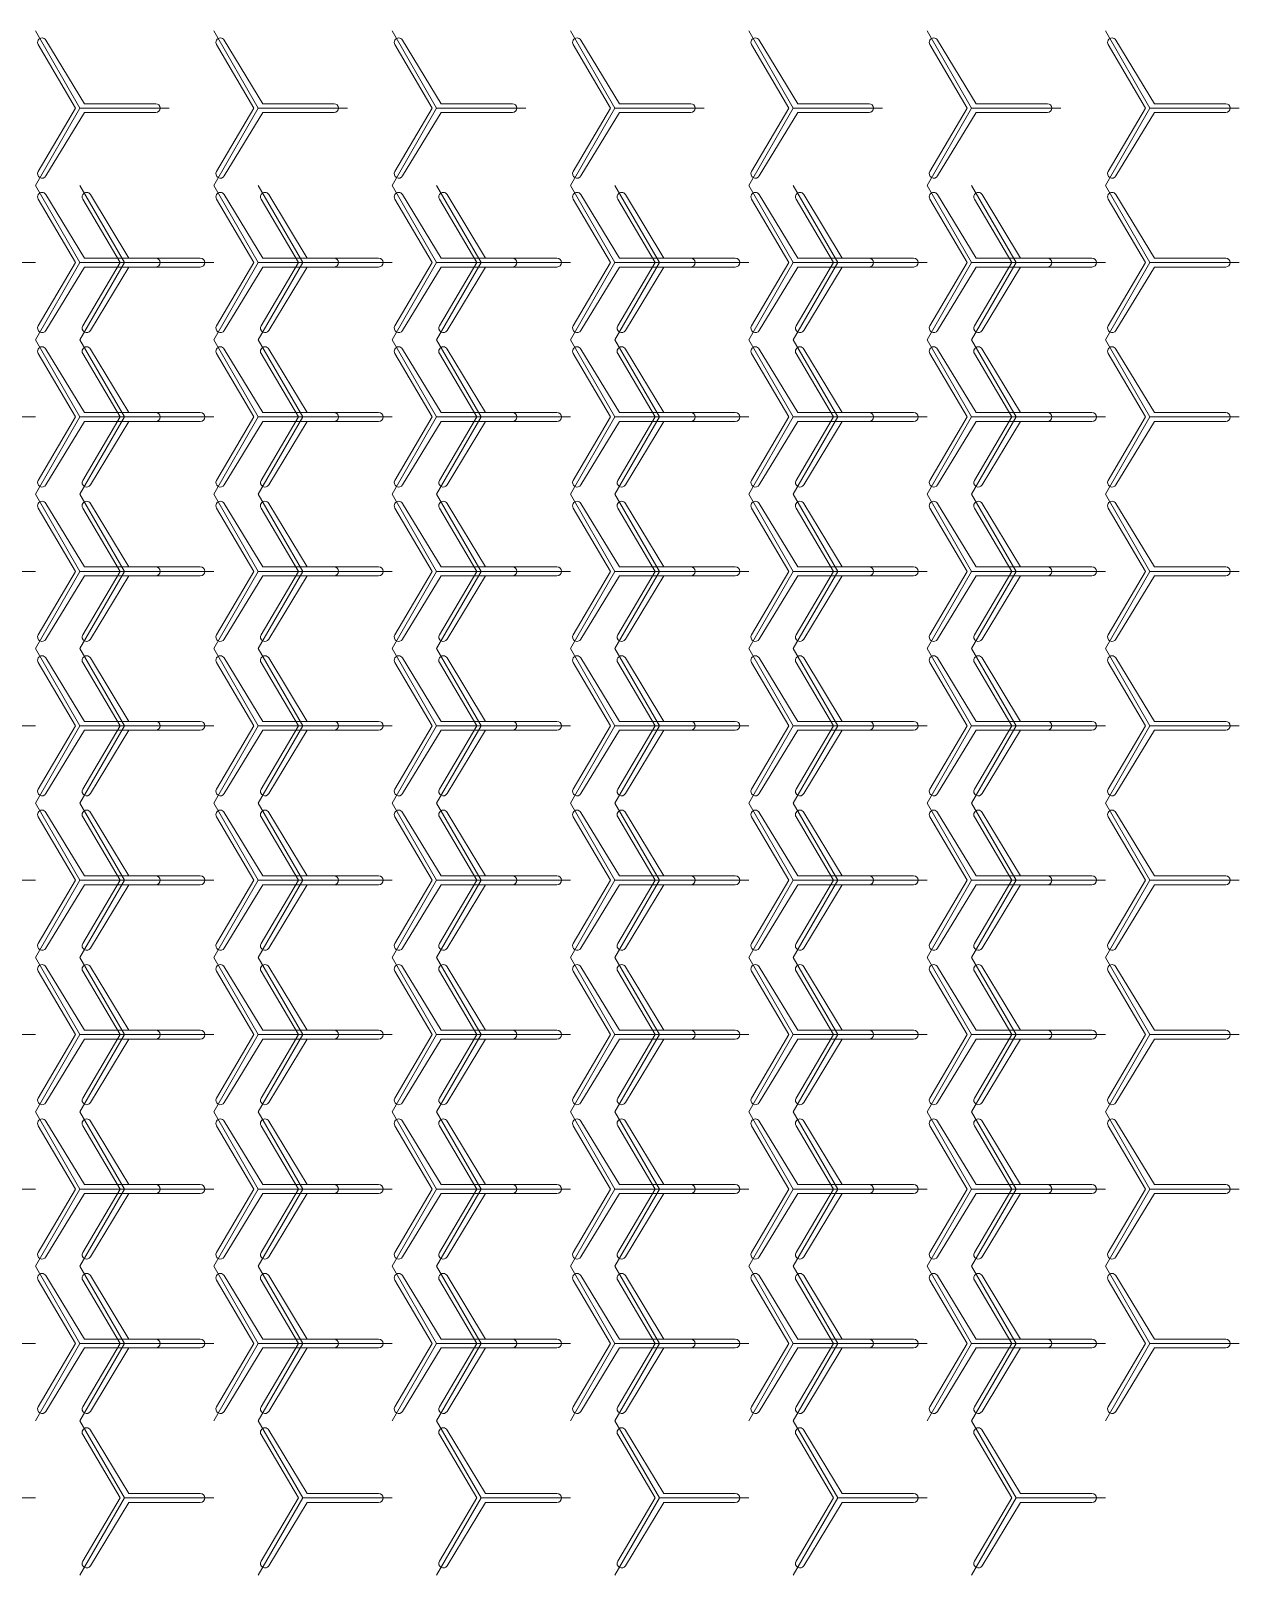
# Model space of a CAD drawing. Header units: metres. Extents: x 0 to 320, y 0 to 183.
# Drawn here: x 184.5 to 320, y 10 to 183.2 of the extents above; entities that cross this region are included whole.
import ezdxf

# ---------------------------------------------------------------- set-up
doc = ezdxf.new("R2010")
doc.units = ezdxf.units.M
doc.layers.add('TOP', color=1, linetype='Continuous', lineweight=0)

msp = doc.modelspace()

# ---------------------------------------------------------------- linework, layer by layer
at = {"layer": 'TOP'}
for p, q in [((190, 174.54), (185, 183.21)), ((190.5, 175.04), (186.18, 182.16)), ((210, 174.54), (205, 183.21)), ((210.5, 175.04), (206.18, 182.16)), ((230, 174.54), (225, 183.21)), ((230.5, 175.04), (226.18, 182.16)), ((250, 174.54), (245, 183.21)), ((250.5, 175.04), (246.18, 182.16)), ((270, 174.54), (265, 183.21)), ((270.5, 175.04), (266.18, 182.16)), ((290, 174.54), (285, 183.21)), ((290.5, 175.04), (286.18, 182.16)), ((310, 174.54), (305, 183.21)), ((310.5, 175.04), (306.18, 182.16)), ((185.32, 181.66), (189.5, 174.54)), ((205.32, 181.66), (209.5, 174.54)), ((225.32, 181.66), (229.5, 174.54)), ((245.32, 181.66), (249.5, 174.54)), ((265.32, 181.66), (269.5, 174.54)), ((285.32, 181.66), (289.5, 174.54)), ((305.32, 181.66), (309.5, 174.54)), ((198.5, 175.04), (190.5, 175.04)), ((218.5, 175.04), (210.5, 175.04)), ((238.5, 175.04), (230.5, 175.04)), ((258.5, 175.04), (250.5, 175.04)), ((278.5, 175.04), (270.5, 175.04)), ((298.5, 175.04), (290.5, 175.04)), ((318.5, 175.04), (310.5, 175.04)), ((190, 174.54), (185, 165.88)), ((189.5, 174.54), (185.32, 167.43)), ((186.18, 166.93), (190.5, 174.04)), ((190, 174.54), (200, 174.54)), ((190.5, 174.04), (198.5, 174.04)), ((210, 174.54), (205, 165.88)), ((209.5, 174.54), (205.32, 167.43)), ((206.18, 166.93), (210.5, 174.04)), ((210, 174.54), (220, 174.54)), ((210.5, 174.04), (218.5, 174.04)), ((230, 174.54), (225, 165.88)), ((229.5, 174.54), (225.32, 167.43)), ((226.18, 166.93), (230.5, 174.04)), ((230, 174.54), (240, 174.54)), ((230.5, 174.04), (238.5, 174.04)), ((250, 174.54), (245, 165.88)), ((249.5, 174.54), (245.32, 167.43)), ((246.18, 166.93), (250.5, 174.04)), ((250, 174.54), (260, 174.54)), ((250.5, 174.04), (258.5, 174.04)), ((270, 174.54), (265, 165.88)), ((269.5, 174.54), (265.32, 167.43)), ((266.18, 166.93), (270.5, 174.04)), ((270, 174.54), (280, 174.54)), ((270.5, 174.04), (278.5, 174.04)), ((290, 174.54), (285, 165.88)), ((289.5, 174.54), (285.32, 167.43)), ((286.18, 166.93), (290.5, 174.04)), ((290, 174.54), (300, 174.54)), ((290.5, 174.04), (298.5, 174.04)), ((310, 174.54), (305, 165.88)), ((309.5, 174.54), (305.32, 167.43)), ((306.18, 166.93), (310.5, 174.04)), ((310, 174.54), (320, 174.54)), ((310.5, 174.04), (318.5, 174.04)), ((190, 157.22), (185, 165.88)), ((190.5, 157.72), (186.18, 164.84)), ((195, 157.22), (190, 165.88)), ((195.5, 157.72), (191.18, 164.84)), ((210, 157.22), (205, 165.88)), ((210.5, 157.72), (206.18, 164.84)), ((215, 157.22), (210, 165.88)), ((215.5, 157.72), (211.18, 164.84)), ((230, 157.22), (225, 165.88)), ((230.5, 157.72), (226.18, 164.84)), ((235, 157.22), (230, 165.88)), ((235.5, 157.72), (231.18, 164.84)), ((250, 157.22), (245, 165.88)), ((250.5, 157.72), (246.18, 164.84)), ((255, 157.22), (250, 165.88)), ((255.5, 157.72), (251.18, 164.84)), ((270, 157.22), (265, 165.88)), ((270.5, 157.72), (266.18, 164.84)), ((275, 157.22), (270, 165.88)), ((275.5, 157.72), (271.18, 164.84)), ((290, 157.22), (285, 165.88)), ((290.5, 157.72), (286.18, 164.84)), ((295, 157.22), (290, 165.88)), ((295.5, 157.72), (291.18, 164.84)), ((310, 157.22), (305, 165.88)), ((310.5, 157.72), (306.18, 164.84)), ((185.32, 164.34), (189.5, 157.22)), ((190.32, 164.34), (194.5, 157.22)), ((205.32, 164.34), (209.5, 157.22)), ((210.32, 164.34), (214.5, 157.22)), ((225.32, 164.34), (229.5, 157.22)), ((230.32, 164.34), (234.5, 157.22)), ((245.32, 164.34), (249.5, 157.22)), ((250.32, 164.34), (254.5, 157.22)), ((265.32, 164.34), (269.5, 157.22)), ((270.32, 164.34), (274.5, 157.22)), ((285.32, 164.34), (289.5, 157.22)), ((290.32, 164.34), (294.5, 157.22)), ((305.32, 164.34), (309.5, 157.22)), ((198.5, 157.72), (190.5, 157.72)), ((203.5, 157.72), (195.5, 157.72)), ((218.5, 157.72), (210.5, 157.72)), ((223.5, 157.72), (215.5, 157.72)), ((238.5, 157.72), (230.5, 157.72)), ((243.5, 157.72), (235.5, 157.72)), ((258.5, 157.72), (250.5, 157.72)), ((263.5, 157.72), (255.5, 157.72)), ((278.5, 157.72), (270.5, 157.72)), ((283.5, 157.72), (275.5, 157.72)), ((298.5, 157.72), (290.5, 157.72)), ((303.5, 157.72), (295.5, 157.72)), ((318.5, 157.72), (310.5, 157.72)), ((175, 157.22), (185, 157.22)), ((190, 157.22), (185, 148.56)), ((189.5, 157.22), (185.32, 150.11)), ((186.18, 149.61), (190.5, 156.72)), ((190, 157.22), (200, 157.22)), ((195, 157.22), (190, 148.56)), ((194.5, 157.22), (190.32, 150.11)), ((190.5, 156.72), (198.5, 156.72)), ((191.18, 149.61), (195.5, 156.72)), ((195, 157.22), (205, 157.22)), ((195.5, 156.72), (203.5, 156.72)), ((210, 157.22), (205, 148.56)), ((209.5, 157.22), (205.32, 150.11)), ((206.18, 149.61), (210.5, 156.72)), ((210, 157.22), (220, 157.22)), ((215, 157.22), (210, 148.56)), ((214.5, 157.22), (210.32, 150.11)), ((210.5, 156.72), (218.5, 156.72)), ((211.18, 149.61), (215.5, 156.72)), ((215, 157.22), (225, 157.22)), ((215.5, 156.72), (223.5, 156.72)), ((230, 157.22), (225, 148.56)), ((229.5, 157.22), (225.32, 150.11)), ((226.18, 149.61), (230.5, 156.72)), ((230, 157.22), (240, 157.22)), ((235, 157.22), (230, 148.56)), ((234.5, 157.22), (230.32, 150.11)), ((230.5, 156.72), (238.5, 156.72)), ((231.18, 149.61), (235.5, 156.72)), ((235, 157.22), (245, 157.22)), ((235.5, 156.72), (243.5, 156.72)), ((250, 157.22), (245, 148.56)), ((249.5, 157.22), (245.32, 150.11)), ((246.18, 149.61), (250.5, 156.72)), ((250, 157.22), (260, 157.22)), ((255, 157.22), (250, 148.56)), ((254.5, 157.22), (250.32, 150.11)), ((250.5, 156.72), (258.5, 156.72)), ((251.18, 149.61), (255.5, 156.72)), ((255, 157.22), (265, 157.22)), ((255.5, 156.72), (263.5, 156.72)), ((270, 157.22), (265, 148.56)), ((269.5, 157.22), (265.32, 150.11)), ((266.18, 149.61), (270.5, 156.72)), ((270, 157.22), (280, 157.22)), ((275, 157.22), (270, 148.56)), ((274.5, 157.22), (270.32, 150.11)), ((270.5, 156.72), (278.5, 156.72)), ((271.18, 149.61), (275.5, 156.72)), ((275, 157.22), (285, 157.22)), ((275.5, 156.72), (283.5, 156.72)), ((290, 157.22), (285, 148.56)), ((289.5, 157.22), (285.32, 150.11)), ((286.18, 149.61), (290.5, 156.72)), ((290, 157.22), (300, 157.22)), ((295, 157.22), (290, 148.56)), ((294.5, 157.22), (290.32, 150.11)), ((290.5, 156.72), (298.5, 156.72)), ((291.18, 149.61), (295.5, 156.72)), ((295, 157.22), (305, 157.22)), ((295.5, 156.72), (303.5, 156.72)), ((310, 157.22), (305, 148.56)), ((309.5, 157.22), (305.32, 150.11)), ((306.18, 149.61), (310.5, 156.72)), ((310, 157.22), (320, 157.22)), ((310.5, 156.72), (318.5, 156.72)), ((190, 139.9), (185, 148.56)), ((190.5, 140.4), (186.18, 147.52)), ((195, 139.9), (190, 148.56)), ((195.5, 140.4), (191.18, 147.52)), ((210, 139.9), (205, 148.56)), ((210.5, 140.4), (206.18, 147.52)), ((215, 139.9), (210, 148.56)), ((215.5, 140.4), (211.18, 147.52)), ((230, 139.9), (225, 148.56)), ((230.5, 140.4), (226.18, 147.52)), ((235, 139.9), (230, 148.56)), ((235.5, 140.4), (231.18, 147.52)), ((250, 139.9), (245, 148.56)), ((250.5, 140.4), (246.18, 147.52)), ((255, 139.9), (250, 148.56)), ((255.5, 140.4), (251.18, 147.52)), ((270, 139.9), (265, 148.56)), ((270.5, 140.4), (266.18, 147.52)), ((275, 139.9), (270, 148.56)), ((275.5, 140.4), (271.18, 147.52)), ((290, 139.9), (285, 148.56)), ((290.5, 140.4), (286.18, 147.52)), ((295, 139.9), (290, 148.56)), ((295.5, 140.4), (291.18, 147.52)), ((310, 139.9), (305, 148.56)), ((310.5, 140.4), (306.18, 147.52)), ((185.32, 147.02), (189.5, 139.9)), ((190.32, 147.02), (194.5, 139.9)), ((205.32, 147.02), (209.5, 139.9)), ((210.32, 147.02), (214.5, 139.9)), ((225.32, 147.02), (229.5, 139.9)), ((230.32, 147.02), (234.5, 139.9)), ((245.32, 147.02), (249.5, 139.9)), ((250.32, 147.02), (254.5, 139.9)), ((265.32, 147.02), (269.5, 139.9)), ((270.32, 147.02), (274.5, 139.9)), ((285.32, 147.02), (289.5, 139.9)), ((290.32, 147.02), (294.5, 139.9)), ((305.32, 147.02), (309.5, 139.9)), ((198.5, 140.4), (190.5, 140.4)), ((203.5, 140.4), (195.5, 140.4)), ((218.5, 140.4), (210.5, 140.4)), ((223.5, 140.4), (215.5, 140.4)), ((238.5, 140.4), (230.5, 140.4)), ((243.5, 140.4), (235.5, 140.4)), ((258.5, 140.4), (250.5, 140.4)), ((263.5, 140.4), (255.5, 140.4)), ((278.5, 140.4), (270.5, 140.4)), ((283.5, 140.4), (275.5, 140.4)), ((298.5, 140.4), (290.5, 140.4)), ((303.5, 140.4), (295.5, 140.4)), ((318.5, 140.4), (310.5, 140.4)), ((175, 139.9), (185, 139.9)), ((190, 139.9), (185, 131.24)), ((189.5, 139.9), (185.32, 132.79)), ((186.18, 132.29), (190.5, 139.4)), ((190, 139.9), (200, 139.9)), ((195, 139.9), (190, 131.24)), ((194.5, 139.9), (190.32, 132.79)), ((190.5, 139.4), (198.5, 139.4)), ((191.18, 132.29), (195.5, 139.4)), ((195, 139.9), (205, 139.9)), ((195.5, 139.4), (203.5, 139.4)), ((210, 139.9), (205, 131.24)), ((209.5, 139.9), (205.32, 132.79)), ((206.18, 132.29), (210.5, 139.4)), ((210, 139.9), (220, 139.9)), ((215, 139.9), (210, 131.24)), ((214.5, 139.9), (210.32, 132.79)), ((210.5, 139.4), (218.5, 139.4)), ((211.18, 132.29), (215.5, 139.4)), ((215, 139.9), (225, 139.9)), ((215.5, 139.4), (223.5, 139.4)), ((230, 139.9), (225, 131.24)), ((229.5, 139.9), (225.32, 132.79)), ((226.18, 132.29), (230.5, 139.4)), ((230, 139.9), (240, 139.9)), ((235, 139.9), (230, 131.24)), ((234.5, 139.9), (230.32, 132.79)), ((230.5, 139.4), (238.5, 139.4)), ((231.18, 132.29), (235.5, 139.4)), ((235, 139.9), (245, 139.9)), ((235.5, 139.4), (243.5, 139.4)), ((250, 139.9), (245, 131.24)), ((249.5, 139.9), (245.32, 132.79)), ((246.18, 132.29), (250.5, 139.4)), ((250, 139.9), (260, 139.9)), ((255, 139.9), (250, 131.24)), ((254.5, 139.9), (250.32, 132.79)), ((250.5, 139.4), (258.5, 139.4)), ((251.18, 132.29), (255.5, 139.4)), ((255, 139.9), (265, 139.9)), ((255.5, 139.4), (263.5, 139.4)), ((270, 139.9), (265, 131.24)), ((269.5, 139.9), (265.32, 132.79)), ((266.18, 132.29), (270.5, 139.4)), ((270, 139.9), (280, 139.9)), ((275, 139.9), (270, 131.24)), ((274.5, 139.9), (270.32, 132.79)), ((270.5, 139.4), (278.5, 139.4)), ((271.18, 132.29), (275.5, 139.4)), ((275, 139.9), (285, 139.9)), ((275.5, 139.4), (283.5, 139.4)), ((290, 139.9), (285, 131.24)), ((289.5, 139.9), (285.32, 132.79)), ((286.18, 132.29), (290.5, 139.4)), ((290, 139.9), (300, 139.9)), ((295, 139.9), (290, 131.24)), ((294.5, 139.9), (290.32, 132.79)), ((290.5, 139.4), (298.5, 139.4)), ((291.18, 132.29), (295.5, 139.4)), ((295, 139.9), (305, 139.9)), ((295.5, 139.4), (303.5, 139.4)), ((310, 139.9), (305, 131.24)), ((309.5, 139.9), (305.32, 132.79)), ((306.18, 132.29), (310.5, 139.4)), ((310, 139.9), (320, 139.9)), ((310.5, 139.4), (318.5, 139.4)), ((190, 122.58), (185, 131.24)), ((190.5, 123.08), (186.18, 130.19)), ((195, 122.58), (190, 131.24)), ((195.5, 123.08), (191.18, 130.19)), ((210, 122.58), (205, 131.24)), ((210.5, 123.08), (206.18, 130.19)), ((215, 122.58), (210, 131.24)), ((215.5, 123.08), (211.18, 130.19)), ((230, 122.58), (225, 131.24)), ((230.5, 123.08), (226.18, 130.19)), ((235, 122.58), (230, 131.24)), ((235.5, 123.08), (231.18, 130.19)), ((250, 122.58), (245, 131.24)), ((250.5, 123.08), (246.18, 130.19)), ((255, 122.58), (250, 131.24)), ((255.5, 123.08), (251.18, 130.19)), ((270, 122.58), (265, 131.24)), ((270.5, 123.08), (266.18, 130.19)), ((275, 122.58), (270, 131.24)), ((275.5, 123.08), (271.18, 130.19)), ((290, 122.58), (285, 131.24)), ((290.5, 123.08), (286.18, 130.19)), ((295, 122.58), (290, 131.24)), ((295.5, 123.08), (291.18, 130.19)), ((310, 122.58), (305, 131.24)), ((310.5, 123.08), (306.18, 130.19)), ((185.32, 129.69), (189.5, 122.58)), ((190.32, 129.69), (194.5, 122.58)), ((205.32, 129.69), (209.5, 122.58)), ((210.32, 129.69), (214.5, 122.58)), ((225.32, 129.69), (229.5, 122.58)), ((230.32, 129.69), (234.5, 122.58)), ((245.32, 129.69), (249.5, 122.58)), ((250.32, 129.69), (254.5, 122.58)), ((265.32, 129.69), (269.5, 122.58)), ((270.32, 129.69), (274.5, 122.58)), ((285.32, 129.69), (289.5, 122.58)), ((290.32, 129.69), (294.5, 122.58)), ((305.32, 129.69), (309.5, 122.58)), ((198.5, 123.08), (190.5, 123.08)), ((203.5, 123.08), (195.5, 123.08)), ((218.5, 123.08), (210.5, 123.08)), ((223.5, 123.08), (215.5, 123.08)), ((238.5, 123.08), (230.5, 123.08)), ((243.5, 123.08), (235.5, 123.08)), ((258.5, 123.08), (250.5, 123.08)), ((263.5, 123.08), (255.5, 123.08)), ((278.5, 123.08), (270.5, 123.08)), ((283.5, 123.08), (275.5, 123.08)), ((298.5, 123.08), (290.5, 123.08)), ((303.5, 123.08), (295.5, 123.08)), ((318.5, 123.08), (310.5, 123.08)), ((175, 122.58), (185, 122.58)), ((190, 122.58), (185, 113.92)), ((189.5, 122.58), (185.32, 115.47)), ((186.18, 114.97), (190.5, 122.08)), ((190, 122.58), (200, 122.58)), ((195, 122.58), (190, 113.92)), ((194.5, 122.58), (190.32, 115.47)), ((190.5, 122.08), (198.5, 122.08)), ((191.18, 114.97), (195.5, 122.08)), ((195, 122.58), (205, 122.58)), ((195.5, 122.08), (203.5, 122.08)), ((210, 122.58), (205, 113.92)), ((209.5, 122.58), (205.32, 115.47)), ((206.18, 114.97), (210.5, 122.08)), ((210, 122.58), (220, 122.58)), ((215, 122.58), (210, 113.92)), ((214.5, 122.58), (210.32, 115.47)), ((210.5, 122.08), (218.5, 122.08)), ((211.18, 114.97), (215.5, 122.08)), ((215, 122.58), (225, 122.58)), ((215.5, 122.08), (223.5, 122.08)), ((230, 122.58), (225, 113.92)), ((229.5, 122.58), (225.32, 115.47)), ((226.18, 114.97), (230.5, 122.08)), ((230, 122.58), (240, 122.58)), ((235, 122.58), (230, 113.92)), ((234.5, 122.58), (230.32, 115.47)), ((230.5, 122.08), (238.5, 122.08)), ((231.18, 114.97), (235.5, 122.08)), ((235, 122.58), (245, 122.58)), ((235.5, 122.08), (243.5, 122.08)), ((250, 122.58), (245, 113.92)), ((249.5, 122.58), (245.32, 115.47)), ((246.18, 114.97), (250.5, 122.08)), ((250, 122.58), (260, 122.58)), ((255, 122.58), (250, 113.92)), ((254.5, 122.58), (250.32, 115.47)), ((250.5, 122.08), (258.5, 122.08)), ((251.18, 114.97), (255.5, 122.08)), ((255, 122.58), (265, 122.58)), ((255.5, 122.08), (263.5, 122.08)), ((270, 122.58), (265, 113.92)), ((269.5, 122.58), (265.32, 115.47)), ((266.18, 114.97), (270.5, 122.08)), ((270, 122.58), (280, 122.58)), ((275, 122.58), (270, 113.92)), ((274.5, 122.58), (270.32, 115.47)), ((270.5, 122.08), (278.5, 122.08)), ((271.18, 114.97), (275.5, 122.08)), ((275, 122.58), (285, 122.58)), ((275.5, 122.08), (283.5, 122.08)), ((290, 122.58), (285, 113.92)), ((289.5, 122.58), (285.32, 115.47)), ((286.18, 114.97), (290.5, 122.08)), ((290, 122.58), (300, 122.58)), ((295, 122.58), (290, 113.92)), ((294.5, 122.58), (290.32, 115.47)), ((290.5, 122.08), (298.5, 122.08)), ((291.18, 114.97), (295.5, 122.08)), ((295, 122.58), (305, 122.58)), ((295.5, 122.08), (303.5, 122.08)), ((310, 122.58), (305, 113.92)), ((309.5, 122.58), (305.32, 115.47)), ((306.18, 114.97), (310.5, 122.08)), ((310, 122.58), (320, 122.58)), ((310.5, 122.08), (318.5, 122.08)), ((190, 105.26), (185, 113.92)), ((190.5, 105.76), (186.18, 112.87)), ((195, 105.26), (190, 113.92)), ((195.5, 105.76), (191.18, 112.87)), ((210, 105.26), (205, 113.92)), ((210.5, 105.76), (206.18, 112.87)), ((215, 105.26), (210, 113.92)), ((215.5, 105.76), (211.18, 112.87)), ((230, 105.26), (225, 113.92)), ((230.5, 105.76), (226.18, 112.87)), ((235, 105.26), (230, 113.92)), ((235.5, 105.76), (231.18, 112.87)), ((250, 105.26), (245, 113.92)), ((250.5, 105.76), (246.18, 112.87)), ((255, 105.26), (250, 113.92)), ((255.5, 105.76), (251.18, 112.87)), ((270, 105.26), (265, 113.92)), ((270.5, 105.76), (266.18, 112.87)), ((275, 105.26), (270, 113.92)), ((275.5, 105.76), (271.18, 112.87)), ((290, 105.26), (285, 113.92)), ((290.5, 105.76), (286.18, 112.87)), ((295, 105.26), (290, 113.92)), ((295.5, 105.76), (291.18, 112.87)), ((310, 105.26), (305, 113.92)), ((310.5, 105.76), (306.18, 112.87)), ((185.32, 112.37), (189.5, 105.26)), ((190.32, 112.37), (194.5, 105.26)), ((205.32, 112.37), (209.5, 105.26)), ((210.32, 112.37), (214.5, 105.26)), ((225.32, 112.37), (229.5, 105.26)), ((230.32, 112.37), (234.5, 105.26)), ((245.32, 112.37), (249.5, 105.26)), ((250.32, 112.37), (254.5, 105.26)), ((265.32, 112.37), (269.5, 105.26)), ((270.32, 112.37), (274.5, 105.26)), ((285.32, 112.37), (289.5, 105.26)), ((290.32, 112.37), (294.5, 105.26)), ((305.32, 112.37), (309.5, 105.26)), ((198.5, 105.76), (190.5, 105.76)), ((203.5, 105.76), (195.5, 105.76)), ((218.5, 105.76), (210.5, 105.76)), ((223.5, 105.76), (215.5, 105.76)), ((238.5, 105.76), (230.5, 105.76)), ((243.5, 105.76), (235.5, 105.76)), ((258.5, 105.76), (250.5, 105.76)), ((263.5, 105.76), (255.5, 105.76)), ((278.5, 105.76), (270.5, 105.76)), ((283.5, 105.76), (275.5, 105.76)), ((298.5, 105.76), (290.5, 105.76)), ((303.5, 105.76), (295.5, 105.76)), ((318.5, 105.76), (310.5, 105.76)), ((175, 105.26), (185, 105.26)), ((190, 105.26), (185, 96.6)), ((189.5, 105.26), (185.32, 98.15)), ((186.18, 97.65), (190.5, 104.76)), ((190, 105.26), (200, 105.26)), ((195, 105.26), (190, 96.6)), ((194.5, 105.26), (190.32, 98.15)), ((190.5, 104.76), (198.5, 104.76)), ((191.18, 97.65), (195.5, 104.76)), ((195, 105.26), (205, 105.26)), ((195.5, 104.76), (203.5, 104.76)), ((210, 105.26), (205, 96.6)), ((209.5, 105.26), (205.32, 98.15)), ((206.18, 97.65), (210.5, 104.76)), ((210, 105.26), (220, 105.26)), ((215, 105.26), (210, 96.6)), ((214.5, 105.26), (210.32, 98.15)), ((210.5, 104.76), (218.5, 104.76)), ((211.18, 97.65), (215.5, 104.76)), ((215, 105.26), (225, 105.26)), ((215.5, 104.76), (223.5, 104.76)), ((230, 105.26), (225, 96.6)), ((229.5, 105.26), (225.32, 98.15)), ((226.18, 97.65), (230.5, 104.76)), ((230, 105.26), (240, 105.26)), ((235, 105.26), (230, 96.6)), ((234.5, 105.26), (230.32, 98.15)), ((230.5, 104.76), (238.5, 104.76)), ((231.18, 97.65), (235.5, 104.76)), ((235, 105.26), (245, 105.26)), ((235.5, 104.76), (243.5, 104.76)), ((250, 105.26), (245, 96.6)), ((249.5, 105.26), (245.32, 98.15)), ((246.18, 97.65), (250.5, 104.76)), ((250, 105.26), (260, 105.26)), ((255, 105.26), (250, 96.6)), ((254.5, 105.26), (250.32, 98.15)), ((250.5, 104.76), (258.5, 104.76)), ((251.18, 97.65), (255.5, 104.76)), ((255, 105.26), (265, 105.26)), ((255.5, 104.76), (263.5, 104.76)), ((270, 105.26), (265, 96.6)), ((269.5, 105.26), (265.32, 98.15)), ((266.18, 97.65), (270.5, 104.76)), ((270, 105.26), (280, 105.26)), ((275, 105.26), (270, 96.6)), ((274.5, 105.26), (270.32, 98.15)), ((270.5, 104.76), (278.5, 104.76)), ((271.18, 97.65), (275.5, 104.76)), ((275, 105.26), (285, 105.26)), ((275.5, 104.76), (283.5, 104.76)), ((290, 105.26), (285, 96.6)), ((289.5, 105.26), (285.32, 98.15)), ((286.18, 97.65), (290.5, 104.76)), ((290, 105.26), (300, 105.26)), ((295, 105.26), (290, 96.6)), ((294.5, 105.26), (290.32, 98.15)), ((290.5, 104.76), (298.5, 104.76)), ((291.18, 97.65), (295.5, 104.76)), ((295, 105.26), (305, 105.26)), ((295.5, 104.76), (303.5, 104.76)), ((310, 105.26), (305, 96.6)), ((309.5, 105.26), (305.32, 98.15)), ((306.18, 97.65), (310.5, 104.76)), ((310, 105.26), (320, 105.26)), ((310.5, 104.76), (318.5, 104.76)), ((190, 87.94), (185, 96.6)), ((190.5, 88.44), (186.18, 95.55)), ((195, 87.94), (190, 96.6)), ((195.5, 88.44), (191.18, 95.55)), ((210, 87.94), (205, 96.6)), ((210.5, 88.44), (206.18, 95.55)), ((215, 87.94), (210, 96.6)), ((215.5, 88.44), (211.18, 95.55)), ((230, 87.94), (225, 96.6)), ((230.5, 88.44), (226.18, 95.55)), ((235, 87.94), (230, 96.6)), ((235.5, 88.44), (231.18, 95.55)), ((250, 87.94), (245, 96.6)), ((250.5, 88.44), (246.18, 95.55)), ((255, 87.94), (250, 96.6)), ((255.5, 88.44), (251.18, 95.55)), ((270, 87.94), (265, 96.6)), ((270.5, 88.44), (266.18, 95.55)), ((275, 87.94), (270, 96.6)), ((275.5, 88.44), (271.18, 95.55)), ((290, 87.94), (285, 96.6)), ((290.5, 88.44), (286.18, 95.55)), ((295, 87.94), (290, 96.6)), ((295.5, 88.44), (291.18, 95.55)), ((310, 87.94), (305, 96.6)), ((310.5, 88.44), (306.18, 95.55)), ((185.32, 95.05), (189.5, 87.94)), ((190.32, 95.05), (194.5, 87.94)), ((205.32, 95.05), (209.5, 87.94)), ((210.32, 95.05), (214.5, 87.94)), ((225.32, 95.05), (229.5, 87.94)), ((230.32, 95.05), (234.5, 87.94)), ((245.32, 95.05), (249.5, 87.94)), ((250.32, 95.05), (254.5, 87.94)), ((265.32, 95.05), (269.5, 87.94)), ((270.32, 95.05), (274.5, 87.94)), ((285.32, 95.05), (289.5, 87.94)), ((290.32, 95.05), (294.5, 87.94)), ((305.32, 95.05), (309.5, 87.94)), ((198.5, 88.44), (190.5, 88.44)), ((203.5, 88.44), (195.5, 88.44)), ((218.5, 88.44), (210.5, 88.44)), ((223.5, 88.44), (215.5, 88.44)), ((238.5, 88.44), (230.5, 88.44)), ((243.5, 88.44), (235.5, 88.44)), ((258.5, 88.44), (250.5, 88.44)), ((263.5, 88.44), (255.5, 88.44)), ((278.5, 88.44), (270.5, 88.44)), ((283.5, 88.44), (275.5, 88.44)), ((298.5, 88.44), (290.5, 88.44)), ((303.5, 88.44), (295.5, 88.44)), ((318.5, 88.44), (310.5, 88.44)), ((175, 87.94), (185, 87.94)), ((190, 87.94), (185, 79.28)), ((189.5, 87.94), (185.32, 80.83)), ((186.18, 80.33), (190.5, 87.44)), ((190, 87.94), (200, 87.94)), ((195, 87.94), (190, 79.28)), ((194.5, 87.94), (190.32, 80.83)), ((190.5, 87.44), (198.5, 87.44)), ((191.18, 80.33), (195.5, 87.44)), ((195, 87.94), (205, 87.94)), ((195.5, 87.44), (203.5, 87.44)), ((210, 87.94), (205, 79.28)), ((209.5, 87.94), (205.32, 80.83)), ((206.18, 80.33), (210.5, 87.44)), ((210, 87.94), (220, 87.94)), ((215, 87.94), (210, 79.28)), ((214.5, 87.94), (210.32, 80.83)), ((210.5, 87.44), (218.5, 87.44)), ((211.18, 80.33), (215.5, 87.44)), ((215, 87.94), (225, 87.94)), ((215.5, 87.44), (223.5, 87.44)), ((230, 87.94), (225, 79.28)), ((229.5, 87.94), (225.32, 80.83)), ((226.18, 80.33), (230.5, 87.44)), ((230, 87.94), (240, 87.94)), ((235, 87.94), (230, 79.28)), ((234.5, 87.94), (230.32, 80.83)), ((230.5, 87.44), (238.5, 87.44)), ((231.18, 80.33), (235.5, 87.44)), ((235, 87.94), (245, 87.94)), ((235.5, 87.44), (243.5, 87.44)), ((250, 87.94), (245, 79.28)), ((249.5, 87.94), (245.32, 80.83)), ((246.18, 80.33), (250.5, 87.44)), ((250, 87.94), (260, 87.94)), ((255, 87.94), (250, 79.28)), ((254.5, 87.94), (250.32, 80.83)), ((250.5, 87.44), (258.5, 87.44)), ((251.18, 80.33), (255.5, 87.44)), ((255, 87.94), (265, 87.94)), ((255.5, 87.44), (263.5, 87.44)), ((270, 87.94), (265, 79.28)), ((269.5, 87.94), (265.32, 80.83)), ((266.18, 80.33), (270.5, 87.44)), ((270, 87.94), (280, 87.94)), ((275, 87.94), (270, 79.28)), ((274.5, 87.94), (270.32, 80.83)), ((270.5, 87.44), (278.5, 87.44)), ((271.18, 80.33), (275.5, 87.44)), ((275, 87.94), (285, 87.94)), ((275.5, 87.44), (283.5, 87.44)), ((290, 87.94), (285, 79.28)), ((289.5, 87.94), (285.32, 80.83)), ((286.18, 80.33), (290.5, 87.44)), ((290, 87.94), (300, 87.94)), ((295, 87.94), (290, 79.28)), ((294.5, 87.94), (290.32, 80.83)), ((290.5, 87.44), (298.5, 87.44)), ((291.18, 80.33), (295.5, 87.44)), ((295, 87.94), (305, 87.94)), ((295.5, 87.44), (303.5, 87.44)), ((310, 87.94), (305, 79.28)), ((309.5, 87.94), (305.32, 80.83)), ((306.18, 80.33), (310.5, 87.44)), ((310, 87.94), (320, 87.94)), ((310.5, 87.44), (318.5, 87.44)), ((190, 70.62), (185, 79.28)), ((190.5, 71.12), (186.18, 78.23)), ((195, 70.62), (190, 79.28)), ((195.5, 71.12), (191.18, 78.23)), ((210, 70.62), (205, 79.28)), ((210.5, 71.12), (206.18, 78.23)), ((215, 70.62), (210, 79.28)), ((215.5, 71.12), (211.18, 78.23)), ((230, 70.62), (225, 79.28)), ((230.5, 71.12), (226.18, 78.23)), ((235, 70.62), (230, 79.28)), ((235.5, 71.12), (231.18, 78.23)), ((250, 70.62), (245, 79.28)), ((250.5, 71.12), (246.18, 78.23)), ((255, 70.62), (250, 79.28)), ((255.5, 71.12), (251.18, 78.23)), ((270, 70.62), (265, 79.28)), ((270.5, 71.12), (266.18, 78.23)), ((275, 70.62), (270, 79.28)), ((275.5, 71.12), (271.18, 78.23)), ((290, 70.62), (285, 79.28)), ((290.5, 71.12), (286.18, 78.23)), ((295, 70.62), (290, 79.28)), ((295.5, 71.12), (291.18, 78.23)), ((310, 70.62), (305, 79.28)), ((310.5, 71.12), (306.18, 78.23)), ((185.32, 77.73), (189.5, 70.62)), ((190.32, 77.73), (194.5, 70.62)), ((205.32, 77.73), (209.5, 70.62)), ((210.32, 77.73), (214.5, 70.62)), ((225.32, 77.73), (229.5, 70.62)), ((230.32, 77.73), (234.5, 70.62)), ((245.32, 77.73), (249.5, 70.62)), ((250.32, 77.73), (254.5, 70.62)), ((265.32, 77.73), (269.5, 70.62)), ((270.32, 77.73), (274.5, 70.62)), ((285.32, 77.73), (289.5, 70.62)), ((290.32, 77.73), (294.5, 70.62)), ((305.32, 77.73), (309.5, 70.62)), ((198.5, 71.12), (190.5, 71.12)), ((203.5, 71.12), (195.5, 71.12)), ((218.5, 71.12), (210.5, 71.12)), ((223.5, 71.12), (215.5, 71.12)), ((238.5, 71.12), (230.5, 71.12)), ((243.5, 71.12), (235.5, 71.12)), ((258.5, 71.12), (250.5, 71.12)), ((263.5, 71.12), (255.5, 71.12)), ((278.5, 71.12), (270.5, 71.12)), ((283.5, 71.12), (275.5, 71.12)), ((298.5, 71.12), (290.5, 71.12)), ((303.5, 71.12), (295.5, 71.12)), ((318.5, 71.12), (310.5, 71.12)), ((175, 70.62), (185, 70.62)), ((190, 70.62), (185, 61.96)), ((189.5, 70.62), (185.32, 63.51)), ((186.18, 63.01), (190.5, 70.12)), ((190, 70.62), (200, 70.62)), ((195, 70.62), (190, 61.96)), ((194.5, 70.62), (190.32, 63.51)), ((190.5, 70.12), (198.5, 70.12)), ((191.18, 63.01), (195.5, 70.12)), ((195, 70.62), (205, 70.62)), ((195.5, 70.12), (203.5, 70.12)), ((210, 70.62), (205, 61.96)), ((209.5, 70.62), (205.32, 63.51)), ((206.18, 63.01), (210.5, 70.12)), ((210, 70.62), (220, 70.62)), ((215, 70.62), (210, 61.96)), ((214.5, 70.62), (210.32, 63.51)), ((210.5, 70.12), (218.5, 70.12)), ((211.18, 63.01), (215.5, 70.12)), ((215, 70.62), (225, 70.62)), ((215.5, 70.12), (223.5, 70.12)), ((230, 70.62), (225, 61.96)), ((229.5, 70.62), (225.32, 63.51)), ((226.18, 63.01), (230.5, 70.12)), ((230, 70.62), (240, 70.62)), ((235, 70.62), (230, 61.96)), ((234.5, 70.62), (230.32, 63.51)), ((230.5, 70.12), (238.5, 70.12)), ((231.18, 63.01), (235.5, 70.12)), ((235, 70.62), (245, 70.62)), ((235.5, 70.12), (243.5, 70.12)), ((250, 70.62), (245, 61.96)), ((249.5, 70.62), (245.32, 63.51)), ((246.18, 63.01), (250.5, 70.12)), ((250, 70.62), (260, 70.62)), ((255, 70.62), (250, 61.96)), ((254.5, 70.62), (250.32, 63.51)), ((250.5, 70.12), (258.5, 70.12)), ((251.18, 63.01), (255.5, 70.12)), ((255, 70.62), (265, 70.62)), ((255.5, 70.12), (263.5, 70.12)), ((270, 70.62), (265, 61.96)), ((269.5, 70.62), (265.32, 63.51)), ((266.18, 63.01), (270.5, 70.12)), ((270, 70.62), (280, 70.62)), ((275, 70.62), (270, 61.96)), ((274.5, 70.62), (270.32, 63.51)), ((270.5, 70.12), (278.5, 70.12)), ((271.18, 63.01), (275.5, 70.12)), ((275, 70.62), (285, 70.62)), ((275.5, 70.12), (283.5, 70.12)), ((290, 70.62), (285, 61.96)), ((289.5, 70.62), (285.32, 63.51)), ((286.18, 63.01), (290.5, 70.12)), ((290, 70.62), (300, 70.62)), ((295, 70.62), (290, 61.96)), ((294.5, 70.62), (290.32, 63.51)), ((290.5, 70.12), (298.5, 70.12)), ((291.18, 63.01), (295.5, 70.12)), ((295, 70.62), (305, 70.62)), ((295.5, 70.12), (303.5, 70.12)), ((310, 70.62), (305, 61.96)), ((309.5, 70.62), (305.32, 63.51)), ((306.18, 63.01), (310.5, 70.12)), ((310, 70.62), (320, 70.62)), ((310.5, 70.12), (318.5, 70.12)), ((190, 53.3), (185, 61.96)), ((190.5, 53.8), (186.18, 60.91)), ((195, 53.3), (190, 61.96)), ((195.5, 53.8), (191.18, 60.91)), ((210, 53.3), (205, 61.96)), ((210.5, 53.8), (206.18, 60.91)), ((215, 53.3), (210, 61.96)), ((215.5, 53.8), (211.18, 60.91)), ((230, 53.3), (225, 61.96)), ((230.5, 53.8), (226.18, 60.91)), ((235, 53.3), (230, 61.96)), ((235.5, 53.8), (231.18, 60.91)), ((250, 53.3), (245, 61.96)), ((250.5, 53.8), (246.18, 60.91)), ((255, 53.3), (250, 61.96)), ((255.5, 53.8), (251.18, 60.91)), ((270, 53.3), (265, 61.96)), ((270.5, 53.8), (266.18, 60.91)), ((275, 53.3), (270, 61.96)), ((275.5, 53.8), (271.18, 60.91)), ((290, 53.3), (285, 61.96)), ((290.5, 53.8), (286.18, 60.91)), ((295, 53.3), (290, 61.96)), ((295.5, 53.8), (291.18, 60.91)), ((310, 53.3), (305, 61.96)), ((310.5, 53.8), (306.18, 60.91)), ((185.32, 60.41), (189.5, 53.3)), ((190.32, 60.41), (194.5, 53.3)), ((205.32, 60.41), (209.5, 53.3)), ((210.32, 60.41), (214.5, 53.3)), ((225.32, 60.41), (229.5, 53.3)), ((230.32, 60.41), (234.5, 53.3)), ((245.32, 60.41), (249.5, 53.3)), ((250.32, 60.41), (254.5, 53.3)), ((265.32, 60.41), (269.5, 53.3)), ((270.32, 60.41), (274.5, 53.3)), ((285.32, 60.41), (289.5, 53.3)), ((290.32, 60.41), (294.5, 53.3)), ((305.32, 60.41), (309.5, 53.3)), ((198.5, 53.8), (190.5, 53.8)), ((203.5, 53.8), (195.5, 53.8)), ((218.5, 53.8), (210.5, 53.8)), ((223.5, 53.8), (215.5, 53.8)), ((238.5, 53.8), (230.5, 53.8)), ((243.5, 53.8), (235.5, 53.8)), ((258.5, 53.8), (250.5, 53.8)), ((263.5, 53.8), (255.5, 53.8)), ((278.5, 53.8), (270.5, 53.8)), ((283.5, 53.8), (275.5, 53.8)), ((298.5, 53.8), (290.5, 53.8)), ((303.5, 53.8), (295.5, 53.8)), ((318.5, 53.8), (310.5, 53.8)), ((175, 53.3), (185, 53.3)), ((190, 53.3), (185, 44.64)), ((189.5, 53.3), (185.32, 46.19)), ((186.18, 45.69), (190.5, 52.8)), ((190, 53.3), (200, 53.3)), ((195, 53.3), (190, 44.64)), ((194.5, 53.3), (190.32, 46.19)), ((190.5, 52.8), (198.5, 52.8)), ((191.18, 45.69), (195.5, 52.8)), ((195, 53.3), (205, 53.3)), ((195.5, 52.8), (203.5, 52.8)), ((210, 53.3), (205, 44.64)), ((209.5, 53.3), (205.32, 46.19)), ((206.18, 45.69), (210.5, 52.8)), ((210, 53.3), (220, 53.3)), ((215, 53.3), (210, 44.64)), ((214.5, 53.3), (210.32, 46.19)), ((210.5, 52.8), (218.5, 52.8)), ((211.18, 45.69), (215.5, 52.8)), ((215, 53.3), (225, 53.3)), ((215.5, 52.8), (223.5, 52.8)), ((230, 53.3), (225, 44.64)), ((229.5, 53.3), (225.32, 46.19)), ((226.18, 45.69), (230.5, 52.8)), ((230, 53.3), (240, 53.3)), ((235, 53.3), (230, 44.64)), ((234.5, 53.3), (230.32, 46.19)), ((230.5, 52.8), (238.5, 52.8)), ((231.18, 45.69), (235.5, 52.8)), ((235, 53.3), (245, 53.3)), ((235.5, 52.8), (243.5, 52.8)), ((250, 53.3), (245, 44.64)), ((249.5, 53.3), (245.32, 46.19)), ((246.18, 45.69), (250.5, 52.8)), ((250, 53.3), (260, 53.3)), ((255, 53.3), (250, 44.64)), ((254.5, 53.3), (250.32, 46.19)), ((250.5, 52.8), (258.5, 52.8)), ((251.18, 45.69), (255.5, 52.8)), ((255, 53.3), (265, 53.3)), ((255.5, 52.8), (263.5, 52.8)), ((270, 53.3), (265, 44.64)), ((269.5, 53.3), (265.32, 46.19)), ((266.18, 45.69), (270.5, 52.8)), ((270, 53.3), (280, 53.3)), ((275, 53.3), (270, 44.64)), ((274.5, 53.3), (270.32, 46.19)), ((270.5, 52.8), (278.5, 52.8)), ((271.18, 45.69), (275.5, 52.8)), ((275, 53.3), (285, 53.3)), ((275.5, 52.8), (283.5, 52.8)), ((290, 53.3), (285, 44.64)), ((289.5, 53.3), (285.32, 46.19)), ((286.18, 45.69), (290.5, 52.8)), ((290, 53.3), (300, 53.3)), ((295, 53.3), (290, 44.64)), ((294.5, 53.3), (290.32, 46.19)), ((290.5, 52.8), (298.5, 52.8)), ((291.18, 45.69), (295.5, 52.8)), ((295, 53.3), (305, 53.3)), ((295.5, 52.8), (303.5, 52.8)), ((310, 53.3), (305, 44.64)), ((309.5, 53.3), (305.32, 46.19)), ((306.18, 45.69), (310.5, 52.8)), ((310, 53.3), (320, 53.3)), ((310.5, 52.8), (318.5, 52.8)), ((190, 35.98), (185, 44.64)), ((190.5, 36.48), (186.18, 43.59)), ((195, 35.98), (190, 44.64)), ((195.5, 36.48), (191.18, 43.59)), ((210, 35.98), (205, 44.64)), ((210.5, 36.48), (206.18, 43.59)), ((215, 35.98), (210, 44.64)), ((215.5, 36.48), (211.18, 43.59)), ((230, 35.98), (225, 44.64)), ((230.5, 36.48), (226.18, 43.59)), ((235, 35.98), (230, 44.64)), ((235.5, 36.48), (231.18, 43.59)), ((250, 35.98), (245, 44.64)), ((250.5, 36.48), (246.18, 43.59)), ((255, 35.98), (250, 44.64)), ((255.5, 36.48), (251.18, 43.59)), ((270, 35.98), (265, 44.64)), ((270.5, 36.48), (266.18, 43.59)), ((275, 35.98), (270, 44.64)), ((275.5, 36.48), (271.18, 43.59)), ((290, 35.98), (285, 44.64)), ((290.5, 36.48), (286.18, 43.59)), ((295, 35.98), (290, 44.64)), ((295.5, 36.48), (291.18, 43.59)), ((310, 35.98), (305, 44.64)), ((310.5, 36.48), (306.18, 43.59)), ((185.32, 43.09), (189.5, 35.98)), ((190.32, 43.09), (194.5, 35.98)), ((205.32, 43.09), (209.5, 35.98)), ((210.32, 43.09), (214.5, 35.98)), ((225.32, 43.09), (229.5, 35.98)), ((230.32, 43.09), (234.5, 35.98)), ((245.32, 43.09), (249.5, 35.98)), ((250.32, 43.09), (254.5, 35.98)), ((265.32, 43.09), (269.5, 35.98)), ((270.32, 43.09), (274.5, 35.98)), ((285.32, 43.09), (289.5, 35.98)), ((290.32, 43.09), (294.5, 35.98)), ((305.32, 43.09), (309.5, 35.98)), ((198.5, 36.48), (190.5, 36.48)), ((203.5, 36.48), (195.5, 36.48)), ((218.5, 36.48), (210.5, 36.48)), ((223.5, 36.48), (215.5, 36.48)), ((238.5, 36.48), (230.5, 36.48)), ((243.5, 36.48), (235.5, 36.48)), ((258.5, 36.48), (250.5, 36.48)), ((263.5, 36.48), (255.5, 36.48)), ((278.5, 36.48), (270.5, 36.48)), ((283.5, 36.48), (275.5, 36.48)), ((298.5, 36.48), (290.5, 36.48)), ((303.5, 36.48), (295.5, 36.48)), ((318.5, 36.48), (310.5, 36.48)), ((175, 35.98), (185, 35.98)), ((190, 35.98), (185, 27.32)), ((189.5, 35.98), (185.32, 28.87)), ((186.18, 28.37), (190.5, 35.48)), ((190, 35.98), (200, 35.98)), ((195, 35.98), (190, 27.32)), ((194.5, 35.98), (190.32, 28.87)), ((190.5, 35.48), (198.5, 35.48)), ((191.18, 28.37), (195.5, 35.48)), ((195, 35.98), (205, 35.98)), ((195.5, 35.48), (203.5, 35.48)), ((210, 35.98), (205, 27.32)), ((209.5, 35.98), (205.32, 28.87)), ((206.18, 28.37), (210.5, 35.48)), ((210, 35.98), (220, 35.98)), ((215, 35.98), (210, 27.32)), ((214.5, 35.98), (210.32, 28.87)), ((210.5, 35.48), (218.5, 35.48)), ((211.18, 28.37), (215.5, 35.48)), ((215, 35.98), (225, 35.98)), ((215.5, 35.48), (223.5, 35.48)), ((230, 35.98), (225, 27.32)), ((229.5, 35.98), (225.32, 28.87)), ((226.18, 28.37), (230.5, 35.48)), ((230, 35.98), (240, 35.98)), ((235, 35.98), (230, 27.32)), ((234.5, 35.98), (230.32, 28.87)), ((230.5, 35.48), (238.5, 35.48)), ((231.18, 28.37), (235.5, 35.48)), ((235, 35.98), (245, 35.98)), ((235.5, 35.48), (243.5, 35.48)), ((250, 35.98), (245, 27.32)), ((249.5, 35.98), (245.32, 28.87)), ((246.18, 28.37), (250.5, 35.48)), ((250, 35.98), (260, 35.98)), ((255, 35.98), (250, 27.32)), ((254.5, 35.98), (250.32, 28.87)), ((250.5, 35.48), (258.5, 35.48)), ((251.18, 28.37), (255.5, 35.48)), ((255, 35.98), (265, 35.98)), ((255.5, 35.48), (263.5, 35.48)), ((270, 35.98), (265, 27.32)), ((269.5, 35.98), (265.32, 28.87)), ((266.18, 28.37), (270.5, 35.48)), ((270, 35.98), (280, 35.98)), ((275, 35.98), (270, 27.32)), ((274.5, 35.98), (270.32, 28.87)), ((270.5, 35.48), (278.5, 35.48)), ((271.18, 28.37), (275.5, 35.48)), ((275, 35.98), (285, 35.98)), ((275.5, 35.48), (283.5, 35.48)), ((290, 35.98), (285, 27.32)), ((289.5, 35.98), (285.32, 28.87)), ((286.18, 28.37), (290.5, 35.48)), ((290, 35.98), (300, 35.98)), ((295, 35.98), (290, 27.32)), ((294.5, 35.98), (290.32, 28.87)), ((290.5, 35.48), (298.5, 35.48)), ((291.18, 28.37), (295.5, 35.48)), ((295, 35.98), (305, 35.98)), ((295.5, 35.48), (303.5, 35.48)), ((310, 35.98), (305, 27.32)), ((309.5, 35.98), (305.32, 28.87)), ((306.18, 28.37), (310.5, 35.48)), ((310, 35.98), (320, 35.98)), ((310.5, 35.48), (318.5, 35.48)), ((195, 18.66), (190, 27.32)), ((195.5, 19.16), (191.18, 26.27)), ((215, 18.66), (210, 27.32)), ((215.5, 19.16), (211.18, 26.27)), ((235, 18.66), (230, 27.32)), ((235.5, 19.16), (231.18, 26.27)), ((255, 18.66), (250, 27.32)), ((255.5, 19.16), (251.18, 26.27)), ((275, 18.66), (270, 27.32)), ((275.5, 19.16), (271.18, 26.27)), ((295, 18.66), (290, 27.32)), ((295.5, 19.16), (291.18, 26.27)), ((190.32, 25.77), (194.5, 18.66)), ((210.32, 25.77), (214.5, 18.66)), ((230.32, 25.77), (234.5, 18.66)), ((250.32, 25.77), (254.5, 18.66)), ((270.32, 25.77), (274.5, 18.66)), ((290.32, 25.77), (294.5, 18.66)), ((203.5, 19.16), (195.5, 19.16)), ((223.5, 19.16), (215.5, 19.16)), ((243.5, 19.16), (235.5, 19.16)), ((263.5, 19.16), (255.5, 19.16)), ((283.5, 19.16), (275.5, 19.16)), ((303.5, 19.16), (295.5, 19.16)), ((175, 18.66), (185, 18.66)), ((195, 18.66), (190, 10)), ((194.5, 18.66), (190.32, 11.55)), ((191.18, 11.05), (195.5, 18.16)), ((195, 18.66), (205, 18.66)), ((195.5, 18.16), (203.5, 18.16)), ((215, 18.66), (210, 10)), ((214.5, 18.66), (210.32, 11.55)), ((211.18, 11.05), (215.5, 18.16)), ((215, 18.66), (225, 18.66)), ((215.5, 18.16), (223.5, 18.16)), ((235, 18.66), (230, 10)), ((234.5, 18.66), (230.32, 11.55)), ((231.18, 11.05), (235.5, 18.16)), ((235, 18.66), (245, 18.66)), ((235.5, 18.16), (243.5, 18.16)), ((255, 18.66), (250, 10)), ((254.5, 18.66), (250.32, 11.55)), ((251.18, 11.05), (255.5, 18.16)), ((255, 18.66), (265, 18.66)), ((255.5, 18.16), (263.5, 18.16)), ((275, 18.66), (270, 10)), ((274.5, 18.66), (270.32, 11.55)), ((271.18, 11.05), (275.5, 18.16)), ((275, 18.66), (285, 18.66)), ((275.5, 18.16), (283.5, 18.16)), ((295, 18.66), (290, 10)), ((294.5, 18.66), (290.32, 11.55)), ((291.18, 11.05), (295.5, 18.16)), ((295, 18.66), (305, 18.66)), ((295.5, 18.16), (303.5, 18.16))]:
    msp.add_line(p, q, dxfattribs=at)
for centre, start, end in [((185.75, 181.91), 30, 210), ((205.75, 181.91), 30, 210), ((225.75, 181.91), 30, 210), ((245.75, 181.91), 30, 210), ((265.75, 181.91), 30, 210), ((285.75, 181.91), 30, 210), ((305.75, 181.91), 30, 210), ((198.5, 174.54), -90, 90), ((218.5, 174.54), -90, 90), ((238.5, 174.54), -90, 90), ((258.5, 174.54), -90, 90), ((278.5, 174.54), -90, 90), ((298.5, 174.54), -90, 90), ((318.5, 174.54), -90, 90), ((185.75, 167.18), 150, 330), ((205.75, 167.18), 150, 330), ((225.75, 167.18), 150, 330), ((245.75, 167.18), 150, 330), ((265.75, 167.18), 150, 330), ((285.75, 167.18), 150, 330), ((305.75, 167.18), 150, 330), ((185.75, 164.59), 30, 210), ((190.75, 164.59), 30, 210), ((205.75, 164.59), 30, 210), ((210.75, 164.59), 30, 210), ((225.75, 164.59), 30, 210), ((230.75, 164.59), 30, 210), ((245.75, 164.59), 30, 210), ((250.75, 164.59), 30, 210), ((265.75, 164.59), 30, 210), ((270.75, 164.59), 30, 210), ((285.75, 164.59), 30, 210), ((290.75, 164.59), 30, 210), ((305.75, 164.59), 30, 210), ((198.5, 157.22), -90, 90), ((203.5, 157.22), -90, 90), ((218.5, 157.22), -90, 90), ((223.5, 157.22), -90, 90), ((238.5, 157.22), -90, 90), ((243.5, 157.22), -90, 90), ((258.5, 157.22), -90, 90), ((263.5, 157.22), -90, 90), ((278.5, 157.22), -90, 90), ((283.5, 157.22), -90, 90), ((298.5, 157.22), -90, 90), ((303.5, 157.22), -90, 90), ((318.5, 157.22), -90, 90), ((185.75, 149.86), 150, 330), ((190.75, 149.86), 150, 330), ((205.75, 149.86), 150, 330), ((210.75, 149.86), 150, 330), ((225.75, 149.86), 150, 330), ((230.75, 149.86), 150, 330), ((245.75, 149.86), 150, 330), ((250.75, 149.86), 150, 330), ((265.75, 149.86), 150, 330), ((270.75, 149.86), 150, 330), ((285.75, 149.86), 150, 330), ((290.75, 149.86), 150, 330), ((305.75, 149.86), 150, 330), ((185.75, 147.27), 30, 210), ((190.75, 147.27), 30, 210), ((205.75, 147.27), 30, 210), ((210.75, 147.27), 30, 210), ((225.75, 147.27), 30, 210), ((230.75, 147.27), 30, 210), ((245.75, 147.27), 30, 210), ((250.75, 147.27), 30, 210), ((265.75, 147.27), 30, 210), ((270.75, 147.27), 30, 210), ((285.75, 147.27), 30, 210), ((290.75, 147.27), 30, 210), ((305.75, 147.27), 30, 210), ((198.5, 139.9), -90, 90), ((203.5, 139.9), -90, 90), ((218.5, 139.9), -90, 90), ((223.5, 139.9), -90, 90), ((238.5, 139.9), -90, 90), ((243.5, 139.9), -90, 90), ((258.5, 139.9), -90, 90), ((263.5, 139.9), -90, 90), ((278.5, 139.9), -90, 90), ((283.5, 139.9), -90, 90), ((298.5, 139.9), -90, 90), ((303.5, 139.9), -90, 90), ((318.5, 139.9), -90, 90), ((185.75, 132.54), 150, 330), ((190.75, 132.54), 150, 330), ((205.75, 132.54), 150, 330), ((210.75, 132.54), 150, 330), ((225.75, 132.54), 150, 330), ((230.75, 132.54), 150, 330), ((245.75, 132.54), 150, 330), ((250.75, 132.54), 150, 330), ((265.75, 132.54), 150, 330), ((270.75, 132.54), 150, 330), ((285.75, 132.54), 150, 330), ((290.75, 132.54), 150, 330), ((305.75, 132.54), 150, 330), ((185.75, 129.94), 30, 210), ((190.75, 129.94), 30, 210), ((205.75, 129.94), 30, 210), ((210.75, 129.94), 30, 210), ((225.75, 129.94), 30, 210), ((230.75, 129.94), 30, 210), ((245.75, 129.94), 30, 210), ((250.75, 129.94), 30, 210), ((265.75, 129.94), 30, 210), ((270.75, 129.94), 30, 210), ((285.75, 129.94), 30, 210), ((290.75, 129.94), 30, 210), ((305.75, 129.94), 30, 210), ((198.5, 122.58), -90, 90), ((203.5, 122.58), -90, 90), ((218.5, 122.58), -90, 90), ((223.5, 122.58), -90, 90), ((238.5, 122.58), -90, 90), ((243.5, 122.58), -90, 90), ((258.5, 122.58), -90, 90), ((263.5, 122.58), -90, 90), ((278.5, 122.58), -90, 90), ((283.5, 122.58), -90, 90), ((298.5, 122.58), -90, 90), ((303.5, 122.58), -90, 90), ((318.5, 122.58), -90, 90), ((185.75, 115.22), 150, 330), ((190.75, 115.22), 150, 330), ((205.75, 115.22), 150, 330), ((210.75, 115.22), 150, 330), ((225.75, 115.22), 150, 330), ((230.75, 115.22), 150, 330), ((245.75, 115.22), 150, 330), ((250.75, 115.22), 150, 330), ((265.75, 115.22), 150, 330), ((270.75, 115.22), 150, 330), ((285.75, 115.22), 150, 330), ((290.75, 115.22), 150, 330), ((305.75, 115.22), 150, 330), ((185.75, 112.62), 30, 210), ((190.75, 112.62), 30, 210), ((205.75, 112.62), 30, 210), ((210.75, 112.62), 30, 210), ((225.75, 112.62), 30, 210), ((230.75, 112.62), 30, 210), ((245.75, 112.62), 30, 210), ((250.75, 112.62), 30, 210), ((265.75, 112.62), 30, 210), ((270.75, 112.62), 30, 210), ((285.75, 112.62), 30, 210), ((290.75, 112.62), 30, 210), ((305.75, 112.62), 30, 210), ((198.5, 105.26), -90, 90), ((203.5, 105.26), -90, 90), ((218.5, 105.26), -90, 90), ((223.5, 105.26), -90, 90), ((238.5, 105.26), -90, 90), ((243.5, 105.26), -90, 90), ((258.5, 105.26), -90, 90), ((263.5, 105.26), -90, 90), ((278.5, 105.26), -90, 90), ((283.5, 105.26), -90, 90), ((298.5, 105.26), -90, 90), ((303.5, 105.26), -90, 90), ((318.5, 105.26), -90, 90), ((185.75, 97.9), 150, 330), ((190.75, 97.9), 150, 330), ((205.75, 97.9), 150, 330), ((210.75, 97.9), 150, 330), ((225.75, 97.9), 150, 330), ((230.75, 97.9), 150, 330), ((245.75, 97.9), 150, 330), ((250.75, 97.9), 150, 330), ((265.75, 97.9), 150, 330), ((270.75, 97.9), 150, 330), ((285.75, 97.9), 150, 330), ((290.75, 97.9), 150, 330), ((305.75, 97.9), 150, 330), ((185.75, 95.3), 30, 210), ((190.75, 95.3), 30, 210), ((205.75, 95.3), 30, 210), ((210.75, 95.3), 30, 210), ((225.75, 95.3), 30, 210), ((230.75, 95.3), 30, 210), ((245.75, 95.3), 30, 210), ((250.75, 95.3), 30, 210), ((265.75, 95.3), 30, 210), ((270.75, 95.3), 30, 210), ((285.75, 95.3), 30, 210), ((290.75, 95.3), 30, 210), ((305.75, 95.3), 30, 210), ((198.5, 87.94), -90, 90), ((203.5, 87.94), -90, 90), ((218.5, 87.94), -90, 90), ((223.5, 87.94), -90, 90), ((238.5, 87.94), -90, 90), ((243.5, 87.94), -90, 90), ((258.5, 87.94), -90, 90), ((263.5, 87.94), -90, 90), ((278.5, 87.94), -90, 90), ((283.5, 87.94), -90, 90), ((298.5, 87.94), -90, 90), ((303.5, 87.94), -90, 90), ((318.5, 87.94), -90, 90), ((185.75, 80.58), 150, 330), ((190.75, 80.58), 150, 330), ((205.75, 80.58), 150, 330), ((210.75, 80.58), 150, 330), ((225.75, 80.58), 150, 330), ((230.75, 80.58), 150, 330), ((245.75, 80.58), 150, 330), ((250.75, 80.58), 150, 330), ((265.75, 80.58), 150, 330), ((270.75, 80.58), 150, 330), ((285.75, 80.58), 150, 330), ((290.75, 80.58), 150, 330), ((305.75, 80.58), 150, 330), ((185.75, 77.98), 30, 210), ((190.75, 77.98), 30, 210), ((205.75, 77.98), 30, 210), ((210.75, 77.98), 30, 210), ((225.75, 77.98), 30, 210), ((230.75, 77.98), 30, 210), ((245.75, 77.98), 30, 210), ((250.75, 77.98), 30, 210), ((265.75, 77.98), 30, 210), ((270.75, 77.98), 30, 210), ((285.75, 77.98), 30, 210), ((290.75, 77.98), 30, 210), ((305.75, 77.98), 30, 210), ((198.5, 70.62), -90, 90), ((203.5, 70.62), -90, 90), ((218.5, 70.62), -90, 90), ((223.5, 70.62), -90, 90), ((238.5, 70.62), -90, 90), ((243.5, 70.62), -90, 90), ((258.5, 70.62), -90, 90), ((263.5, 70.62), -90, 90), ((278.5, 70.62), -90, 90), ((283.5, 70.62), -90, 90), ((298.5, 70.62), -90, 90), ((303.5, 70.62), -90, 90), ((318.5, 70.62), -90, 90), ((185.75, 63.26), 150, 330), ((190.75, 63.26), 150, 330), ((205.75, 63.26), 150, 330), ((210.75, 63.26), 150, 330), ((225.75, 63.26), 150, 330), ((230.75, 63.26), 150, 330), ((245.75, 63.26), 150, 330), ((250.75, 63.26), 150, 330), ((265.75, 63.26), 150, 330), ((270.75, 63.26), 150, 330), ((285.75, 63.26), 150, 330), ((290.75, 63.26), 150, 330), ((305.75, 63.26), 150, 330), ((185.75, 60.66), 30, 210), ((190.75, 60.66), 30, 210), ((205.75, 60.66), 30, 210), ((210.75, 60.66), 30, 210), ((225.75, 60.66), 30, 210), ((230.75, 60.66), 30, 210), ((245.75, 60.66), 30, 210), ((250.75, 60.66), 30, 210), ((265.75, 60.66), 30, 210), ((270.75, 60.66), 30, 210), ((285.75, 60.66), 30, 210), ((290.75, 60.66), 30, 210), ((305.75, 60.66), 30, 210), ((198.5, 53.3), -90, 90), ((203.5, 53.3), -90, 90), ((218.5, 53.3), -90, 90), ((223.5, 53.3), -90, 90), ((238.5, 53.3), -90, 90), ((243.5, 53.3), -90, 90), ((258.5, 53.3), -90, 90), ((263.5, 53.3), -90, 90), ((278.5, 53.3), -90, 90), ((283.5, 53.3), -90, 90), ((298.5, 53.3), -90, 90), ((303.5, 53.3), -90, 90), ((318.5, 53.3), -90, 90), ((185.75, 45.94), 150, 330), ((190.75, 45.94), 150, 330), ((205.75, 45.94), 150, 330), ((210.75, 45.94), 150, 330), ((225.75, 45.94), 150, 330), ((230.75, 45.94), 150, 330), ((245.75, 45.94), 150, 330), ((250.75, 45.94), 150, 330), ((265.75, 45.94), 150, 330), ((270.75, 45.94), 150, 330), ((285.75, 45.94), 150, 330), ((290.75, 45.94), 150, 330), ((305.75, 45.94), 150, 330), ((185.75, 43.34), 30, 210), ((190.75, 43.34), 30, 210), ((205.75, 43.34), 30, 210), ((210.75, 43.34), 30, 210), ((225.75, 43.34), 30, 210), ((230.75, 43.34), 30, 210), ((245.75, 43.34), 30, 210), ((250.75, 43.34), 30, 210), ((265.75, 43.34), 30, 210), ((270.75, 43.34), 30, 210), ((285.75, 43.34), 30, 210), ((290.75, 43.34), 30, 210), ((305.75, 43.34), 30, 210), ((198.5, 35.98), -90, 90), ((203.5, 35.98), -90, 90), ((218.5, 35.98), -90, 90), ((223.5, 35.98), -90, 90), ((238.5, 35.98), -90, 90), ((243.5, 35.98), -90, 90), ((258.5, 35.98), -90, 90), ((263.5, 35.98), -90, 90), ((278.5, 35.98), -90, 90), ((283.5, 35.98), -90, 90), ((298.5, 35.98), -90, 90), ((303.5, 35.98), -90, 90), ((318.5, 35.98), -90, 90), ((185.75, 28.62), 150, 330), ((190.75, 28.62), 150, 330), ((205.75, 28.62), 150, 330), ((210.75, 28.62), 150, 330), ((225.75, 28.62), 150, 330), ((230.75, 28.62), 150, 330), ((245.75, 28.62), 150, 330), ((250.75, 28.62), 150, 330), ((265.75, 28.62), 150, 330), ((270.75, 28.62), 150, 330), ((285.75, 28.62), 150, 330), ((290.75, 28.62), 150, 330), ((305.75, 28.62), 150, 330), ((190.75, 26.02), 30, 210), ((210.75, 26.02), 30, 210), ((230.75, 26.02), 30, 210), ((250.75, 26.02), 30, 210), ((270.75, 26.02), 30, 210), ((290.75, 26.02), 30, 210), ((203.5, 18.66), -90, 90), ((223.5, 18.66), -90, 90), ((243.5, 18.66), -90, 90), ((263.5, 18.66), -90, 90), ((283.5, 18.66), -90, 90), ((303.5, 18.66), -90, 90), ((190.75, 11.3), 150, 330), ((210.75, 11.3), 150, 330), ((230.75, 11.3), 150, 330), ((250.75, 11.3), 150, 330), ((270.75, 11.3), 150, 330), ((290.75, 11.3), 150, 330)]:
    msp.add_arc(centre, 0.5, start, end, dxfattribs=at)

doc.saveas('drawing.dxf')
